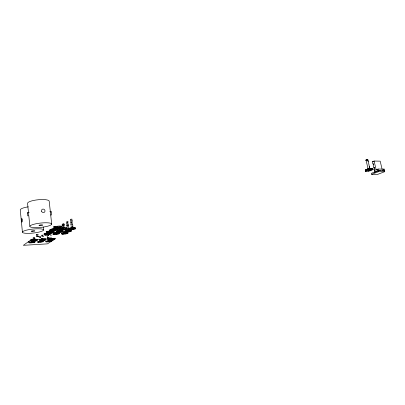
<?xml version="1.0" encoding="UTF-8"?>
<svg xmlns="http://www.w3.org/2000/svg" width="405" height="405" viewBox="0 0 405 405"><rect width="100%" height="100%" fill="white"/><g stroke="black" fill="none" stroke-linecap="round" stroke-linejoin="round"><path stroke-width="0.61" d="M64.192 225.236L64.187 224.932L63.529 224.937L62.836 225.145L64.051 225.215L62.861 225.372L63.398 225.18M50.002 238.748L51.086 238.601L50.746 238.742M50.868 231.047L49.947 231.042M370.393 168.799L369.527 168.657M51.926 231.063L53.075 230.911L52.711 231.063M372.114 168.627L371.243 168.677M54.705 228.607L53.662 228.638M365.315 171.143L365.361 170.065L365.315 171.143C367.836 171.69 370.808 170.869 372.995 169.528L372.838 168.662C370.418 167.857 367.203 168.728 365.214 170.272L365.558 171.29M55.272 227.013L56.103 226.805M56.249 232.678L55.353 232.678M58.609 230.653L59.753 230.496L59.388 230.653M372.58 168.733L372.387 168.394M71.493 222.527L71.822 222.73L71.472 222.578M71.558 222.78L71.503 222.563M62.532 228.223L63.691 228.071L63.317 228.228M67.746 225.388L68.03 224.897L67.615 225.377M67.726 225.372L67.432 225.226M64.066 224.952L63.489 225.175M59.692 229.837C59.008 230.136 60.72 229.453 59.327 229.843M59.449 230.055L59.575 229.863M50.817 238.246L50.822 237.943M50.848 230.349C50.559 230.622 51.288 229.878 50.6 230.566M367.649 168.986L367.76 169.801L365.335 170.935M42.414 238.596L42.986 238.206L42.611 238.358M34.035 239.122L34.4 238.687L33.812 239.001M73.482 227.818L74.596 227.64L74.069 227.823M64.795 229.468L64.496 229.443M41.654 238.626L41.588 238.348L41.614 238.666M43.254 236.145L43.264 236.464L43.279 236.171M65.215 229.438L65.286 229.721L65.281 229.422M50.828 238.155L51.339 237.862L50.843 237.902M366.808 169.265L366.869 170.09M42.672 238.302L42.484 238.545M366.586 170.206L366.454 169.548L366.824 169.376M71.888 224.775L72.044 224.977M67.519 222.947L67.539 223.256L67.417 222.892M68.607 225.388L68.546 225.074L68.561 225.382M366.12 169.548L365.492 170.014L365.614 170.677M365.437 170.626L365.34 170.262M56.497 231.969L56.189 231.862L56.497 231.847M73.123 227.22L73.103 226.891M367.254 159.762L367.553 159.965M47.451 237.73L47.42 237.431L47.425 237.745M51.349 233.7L51.364 234.014L51.374 233.725M49.202 237.37L49.202 237.593M365.938 160.39C364.875 159.97 368.859 159.226 367.558 160.051M34.055 237.912L33.797 237.932M38.318 234.313L36.308 234.47L37.037 234.581M62.866 224.092L63.185 224.081M49.167 241.598L49.395 241.537M66.992 228.633L69.007 228.379L68.663 228.602M72.713 223.747L70.718 223.889L71.159 224.021M366.616 169.503L367.548 169.452L367.34 169.234M34.957 238.788L34.972 239.112L34.962 238.788M35.174 239.557L36.07 239.547M72.287 220.295L72.287 220.588M40.004 239.563L40.758 239.406M41.619 239.147L42.712 239.001L42.241 239.163M48.387 239.163L49.263 239.001M72.384 227.807L71.422 227.802M369.795 168.723L367.937 159.793M64.542 224.259L62.886 224.112M72.333 221.606C72.915 221.044 69.923 221.424 70.703 221.808M64.157 226.319C64.714 225.767 61.692 226.162 62.502 226.527M68.592 226.37C69.149 225.833 66.202 226.213 66.982 226.572M366.171 160.026L365.923 160.269M370.064 168.799L369.188 168.5L367.705 169.098M367.289 170.216L367.598 170.216M370.717 170.247L371.026 170.252M46.393 233.493L46.823 233.366M67.321 230.248L68.273 230.248M373.223 163.428L372.883 163.423L372.478 161.701L374.099 161.038L380.189 161.165L382.112 169.265M372.883 163.423L373.349 164.521L373.688 164.526L373.162 164.597L373.911 167.802L374.438 167.731L373.911 167.802M65.008 227.251L65.002 227.569M374.382 172.434A4.01 0.749 -12.7 0 1 374.924 172.145L375.379 171.963L374.888 171.963L374.104 167.726M374.524 170.424L378.037 169.042L384.142 169.108L384.75 171.664L377.733 174.358L371.653 174.337L371.415 173.315L378.407 170.591L384.507 170.642M376.417 171.234L377.445 170.935M382.968 169.563L384.142 169.108M371.653 174.337L378.65 171.619L384.75 171.664M366.181 160.026L367.041 159.793M71.898 219.469C73.209 218.791 69.118 219.313 70.647 219.621M63.722 224.157L64.066 223.924L62.102 224.274M51.243 229.432L51.567 229.21L49.618 229.554M68.161 224.259L68.506 224.031L66.587 224.37M34.592 237.998C35.701 237.396 31.803 237.958 33.387 238.155M72.667 226.071L73.022 225.843L71.067 226.187M32.4 239.557C33.428 239.051 30.122 239.35 31.008 239.699M40.621 236.94C41.573 236.196 37.336 237.214 39.923 237.062M60.902 228.623L61.717 228.511M57.004 231.037L57.682 230.931M367.76 169.801L370.747 169.168L373.025 169.315M67.691 222.142C69.63 221.515 65.129 221.859 66.678 222.244M54.817 226.932C56.781 226.294 52.093 226.663 53.764 227.033M57.323 226.603L57.768 226.532M44.879 233.903L45.152 233.852M65.777 230.658L66.638 230.612M51.653 230.592L51.663 230.278M47.577 232.247L47.567 232.576M67.286 222.041L67.27 221.975M50.579 229.392L50.554 229.326M49.901 230.637L49.132 230.89L50.053 230.987M42.226 235.275L42.211 235.34M37.599 236.571L37.554 236.576M65.21 233.872L65.19 233.791M31.484 241.871L31.474 241.952M43.249 240.489L43.213 240.418M69.908 228.228L70.642 228.207M46.828 233.159L46.332 233.3L46.676 233.376M45.132 233.629L44.636 233.776L45.127 233.842M70.019 230.227L70.536 230.05L69.508 230.243M33.377 239.563L34.147 239.552M54.862 227.853L54.867 227.544M31.757 239.527L31.717 239.532M32.587 241.096L32.577 241.177M30.41 242.62L30.345 242.706M56.918 229.681L56.887 229.772M74.525 228.83L74.48 228.921M61.884 231.569L61.793 231.66M70.08 230.845L70.04 230.936M45.294 234.454L45.218 234.546M55.789 233.447L55.758 233.533M54.356 226.765L54.478 226.76M54.285 227.008L54.559 226.977M69.873 230.243L70.526 230.248M64.208 232.273L64.785 232.273M57.743 226.304L57.059 226.476L57.561 226.552M47.38 233.898L46.737 233.918M50.635 239.37L50.61 239.446M38.384 241.744L38.369 241.82M32.511 242.499L32.501 242.575M41.928 235.513C44.909 235.27 41.057 234.789 41.492 235.507M47.81 234.308L47.542 234.313M48.651 231.463L49.035 231.463M52.447 229.033L52.726 229.022M368.555 169.892L368.236 169.892M27.92 212.331L29.17 212.291M49.79 211.648L51.04 211.607M46.848 231.756L46.135 231.64L48.19 231.432M377.47 171.057L377.192 170.935M377.374 169.796L376.154 169.781L374.099 161.038M374.19 168.981L374.524 168.986M372.478 161.701L373.628 161.727M372.995 169.528L372.61 168.536L370.58 168.515L366.014 169.73L366.14 170.389M69.063 229.736L69.108 229.463M60.401 228.703L58.376 229.012M371.937 168.318L372.311 169.088M64.992 231.427L64.765 231.635L65.018 231.457M371.279 168.318L371.613 169.093M370.459 168.394L370.747 169.168M369.537 168.536L369.77 169.32M372.61 168.515L372.792 169.168M368.889 168.556L369.031 169.133M383.322 170.632L382.654 170.626M380.275 170.606L379.601 170.601M378.037 169.042L378.65 171.619M367.679 159.843L368.099 161.641M369.218 166.445L369.78 168.85M366.019 160.015L368.059 168.794M368.752 169.538L368.58 168.738M368.591 168.627L368.712 169.209M368.307 168.708L368.408 169.295M51.703 224.193A10.986 2.162 -6.2 0 0 35.863 223.798A10.986 2.162 -6.2 0 0 34.815 227.671A10.986 2.162 -6.2 0 0 51.703 224.193L49.218 201.396A10.894 2.536 -5.7 0 0 38.769 199.7A10.894 2.536 -5.7 0 0 27.55 203.264L28.492 212.61M47.091 235.001L47.557 239.375M43.219 226.982L43.543 230.04A10.626 2 -6.2 0 1 27.322 233.356A10.626 2 -6.2 0 1 28.097 229.792A10.626 2 -6.2 0 1 43.543 230.04M28.806 215.728L29.869 226.319M22.422 232.151L20.25 209.876A10.535 2.349 -5.7 0 1 28.259 206.844M374.412 172.307A3.944 0.739 -12.7 0 1 374.949 172.024M28.887 242.043A3.311 0.572 -6.4 0 1 29.292 241.431M39.614 239.507A3.311 0.577 -6.6 0 1 43.538 238.737A3.311 0.577 -6.6 0 1 45.897 239.117M48.013 239.107A3.27 0.572 -6.7 0 1 51.911 238.343A3.27 0.572 -6.7 0 1 54.194 238.722M30.815 240.388A3.346 0.582 -6.4 0 1 31.033 240.064M31.463 239.881A3.346 0.582 -6.4 0 1 34.972 239.289A3.346 0.582 -6.4 0 1 37.407 239.517M61.924 233.401A3.377 0.618 -6.9 0 1 63.96 232.202A3.377 0.618 -6.9 0 1 67.964 232.455M44.191 234.201A3.453 0.633 -6.5 0 1 47.451 232.971A3.453 0.633 -6.5 0 1 50.514 233.523M52.761 233.533A3.412 0.623 -6.7 0 1 56.69 232.399A3.412 0.623 -6.7 0 1 59.216 232.996M65.043 231.189A3.417 0.633 -6.9 0 1 67.974 229.994A3.417 0.633 -6.9 0 1 71.569 230.334M56.401 231.538A3.458 0.643 -6.7 0 1 59.307 230.339A3.458 0.643 -6.7 0 1 62.998 230.673M47.537 232.065A3.493 0.648 -6.6 0 1 50.407 230.855A3.493 0.648 -6.6 0 1 54.194 231.189M69.012 228.8A3.463 0.653 -6.9 0 1 72.014 227.575A3.463 0.653 -6.9 0 1 75.629 227.934M50.635 212.104A1.757 0.582 88.4 0 1 51.425 212.038A1.757 0.582 88.4 0 1 51.577 214.392A1.757 0.582 88.4 0 1 50.812 214.863M60.077 228.987A3.503 0.663 -6.8 0 1 64.152 227.807A3.503 0.663 -6.8 0 1 66.683 228.46M51.303 229.65A3.544 0.668 -6.6 0 1 54.7 228.354A3.544 0.668 -6.6 0 1 57.788 228.967M54.776 227.448A3.584 0.689 -6.6 0 1 58.244 226.122A3.584 0.689 -6.6 0 1 61.342 226.76M71.867 220.244L71.548 220.214L71.867 220.244M72.125 222.446L71.801 222.421L72.125 222.446M72.384 224.659L72.06 224.628L72.384 224.659M72.642 226.871L72.318 226.84L72.642 226.871M67.873 222.861L67.554 222.831L67.873 222.861M68.374 227.215L68.055 227.185L68.374 227.215M68.627 229.397L68.303 229.412L68.627 229.397M64.562 227.235L64.243 227.251L64.562 227.235M63.666 224.957L63.342 224.927L63.666 224.957M63.919 227.185L63.59 227.2L63.919 227.185M48.559 235.275L48.251 235.29L48.559 235.275M48.777 237.335L48.473 237.31L48.777 237.335M50.893 233.695L50.584 233.71L50.893 233.695M51.116 235.776L50.807 235.791L51.116 235.776M42.773 236.145L42.459 236.166L42.773 236.145M33.033 238.965L33.068 239.218L33.033 238.935M40.505 237.715L40.196 237.689L40.505 237.715M36.43 235.416L36.47 235.675L36.435 235.381M37.903 235.239L37.579 235.214L37.903 235.239M38.46 235.457L38.46 235.457M39.103 237.882L39.108 237.851M41.032 237.917L41.032 237.917M41.356 236.317L41.366 236.262M43.522 238.454L43.522 238.454M46.266 232.586L46.307 232.85L46.276 232.531M47.162 235.442L47.162 235.442M49.066 235.482L49.066 235.482M49.638 230.425L49.683 230.688L49.643 230.394M49.704 235.943L49.704 235.943M49.931 238.029L49.936 237.973M51.627 235.983L51.627 235.983M51.85 238.064L51.85 238.064M53.43 227.873L53.475 228.142L53.43 227.873M55.029 232.065L55.075 232.323L55.034 232.035M58.497 229.913L58.543 230.172L58.502 229.878M62.142 225.145L62.193 225.403L62.142 225.145M62.395 227.372L62.441 227.635L62.4 227.342M63.58 231.716L63.626 231.969L63.58 231.716M64.446 227.428L64.446 227.428M64.82 225.317L64.82 225.317M66.385 223.044L66.43 223.302L66.385 223.044M66.633 225.22L66.678 225.474L66.633 225.22M66.881 227.397L66.931 227.656L66.896 227.337M67.134 229.579L67.179 229.837L67.134 229.579M68.374 223.104L68.374 223.104M68.875 227.448L68.875 227.448M70.354 220.431L70.404 220.69L70.359 220.396M70.612 222.634L70.657 222.897L70.617 222.603M70.865 224.841L70.916 225.104L70.87 224.81M71.123 227.053L71.174 227.316L71.123 227.053M72.627 222.694L72.627 222.694M72.885 224.897L72.885 224.897M368.18 170.383L370.185 170.019L368.18 170.383M31.145 242.281L32.871 242.129L31.145 242.281M33.331 240.747L35.078 240.595L33.331 240.747M39.619 241.714L41.325 241.567L39.619 241.714M41.882 240.185L43.603 240.038L41.882 240.185M46.59 234.434L48.382 234.282L46.59 234.434M366.439 170.91L366.889 170.834L366.464 170.895M368.15 170.925L368.601 170.844L368.175 170.91M49.972 232.298L51.784 232.146L49.972 232.298M369.74 169.599L370.19 169.518L369.765 169.584M53.779 229.883L55.617 229.736L53.779 229.883M371.456 169.614L371.906 169.538L371.481 169.599M57.297 227.681L59.15 227.534L57.297 227.681M29.671 242.362L30.107 242.327L29.697 242.347M47.906 241.299L49.592 241.152L47.906 241.299M31.848 240.828L32.284 240.793L31.848 240.828M50.24 239.78L51.936 239.633L50.24 239.78M55.358 233.898L57.125 233.751L55.358 233.898M33.463 240.383L33.898 240.347L33.463 240.383M36.577 236.596L38.586 236.439L36.577 236.596M33.377 241.8L33.807 241.765L33.377 241.8M58.831 231.766L60.623 231.619L58.831 231.766M34.491 241.026L34.921 240.99L34.511 241.015M33.888 242.114L34.314 242.079L33.888 242.114M35.589 240.261L36.025 240.226L35.589 240.261M36.096 240.585L36.531 240.55L36.096 240.585M62.75 229.367L64.562 229.22L62.75 229.367M38.657 242.104L39.083 242.069L38.683 242.094M40.419 240.266L40.849 240.231L40.444 240.256M39.766 241.36L40.191 241.324L39.766 241.36M45.557 234.865L46.003 234.829L45.583 234.849M40.905 240.585L41.33 240.55L40.905 240.585M63.909 233.533L65.65 233.386L63.909 233.533M46.762 234.034L47.213 233.999L46.788 234.024M48.433 232.369L48.883 232.333L48.433 232.369M42.034 239.821L42.464 239.79L42.034 239.821M40.728 241.982L41.153 241.952L40.753 241.972M48.919 232.738L49.369 232.703L48.944 232.723M41.842 241.238L42.267 241.203L41.842 241.238M50.159 231.883L50.61 231.852L50.185 231.873M47.729 234.748L48.175 234.718L47.729 234.748M67.468 231.417L69.235 231.27L67.468 231.417M52.225 229.954L52.685 229.918L52.225 229.954M48.944 233.923L49.395 233.887L48.944 233.923M42.322 241.552L42.743 241.517L42.343 241.542M44.13 239.704L44.56 239.669L44.13 239.704M52.706 230.339L53.161 230.303L52.731 230.323M49.425 234.282L49.866 234.247L49.45 234.267M51.116 232.627L51.562 232.591L51.141 232.612M53.986 229.458L54.442 229.422L53.986 229.458M55.723 227.747L56.189 227.711L55.753 227.731M44.606 240.028L45.031 239.993L44.631 240.013M52.366 231.776L52.817 231.741L52.366 231.776M71.482 229.027L73.27 228.886L71.482 229.027M56.194 228.147L56.654 228.111L56.224 228.131M52.832 232.146L53.283 232.111L52.863 232.136M57.515 227.24L57.976 227.205L57.54 227.225M54.923 230.227L55.379 230.197L54.953 230.217M56.214 229.351L56.675 229.316L56.214 229.351M58.441 228.04L58.902 228.005L58.441 228.04M46.479 241.38L46.899 241.345L46.54 241.355M59.768 227.139L60.229 227.104L59.768 227.139M53.86 233.969L54.3 233.938L53.86 233.969M46.939 241.689L47.355 241.653L46.96 241.679M60.223 227.539L60.684 227.504L60.223 227.539M48.797 239.861L49.223 239.826L48.797 239.861M48.079 240.945L48.499 240.914L48.079 240.945M54.316 234.328L54.756 234.292L54.316 234.328M49.253 240.18L49.673 240.145L49.253 240.18M63.231 225.302L63.696 225.271L63.231 225.302M57.318 231.837L57.768 231.807L57.318 231.837M63.296 225.879L63.762 225.843L63.296 225.879M57.768 232.207L58.214 232.171L57.793 232.197M59.049 231.356L59.494 231.326L59.049 231.356M50.124 240.828L50.544 240.793L50.124 240.828M56.452 234.217L56.892 234.181L56.452 234.217M61.221 229.432L61.671 229.402L61.221 229.432M51.308 240.059L51.729 240.028L51.308 240.059M57.707 233.391L58.148 233.356L57.733 233.376M50.569 241.142L50.984 241.107L50.569 241.142M52.478 239.304L52.903 239.269L52.478 239.304M61.661 229.817L62.112 229.782L61.661 229.817M58.148 233.746L58.588 233.715L58.173 233.736M59.93 232.1L60.375 232.065L59.955 232.085M62.983 228.941L63.433 228.906L62.983 228.941M52.918 239.623L53.344 239.588L52.918 239.623M61.221 231.25L61.666 231.215L61.221 231.25M63.848 229.711L64.294 229.675L63.874 229.701M65.18 228.835L65.63 228.805L65.205 228.825M65.605 229.225L66.05 229.19L65.63 229.21M62.436 233.604L62.871 233.569L62.436 233.604M62.856 233.958L63.286 233.923L62.856 233.958M64.137 233.138L64.572 233.103L64.137 233.138M65.98 231.483L66.42 231.452L66.01 231.473M66.395 231.852L66.83 231.817L66.395 231.852M67.711 231.007L68.151 230.977L67.711 231.007M69.979 229.098L70.424 229.063L70.004 229.083M66.248 233.027L66.683 232.991L66.273 233.017M70.379 229.478L70.824 229.443L70.379 229.478M66.653 233.381L67.088 233.351L66.653 233.381M68.521 231.746L68.956 231.711L68.546 231.731M71.741 228.607L72.186 228.577L71.741 228.607M70.242 231.27L70.683 231.24L70.242 231.27M72.53 229.372L72.971 229.341L72.53 229.372M73.897 228.506L74.343 228.471L73.928 228.491M30.988 239.876L23.338 245.324L47.42 243.861L55.809 238.479L30.988 239.876M29.98 242.894A3.311 0.567 -6.4 0 0 35.255 241.942A3.311 0.567 -6.4 0 0 30.734 241.831A3.311 0.567 -6.4 0 0 29.98 242.894M46.696 241.912A3.24 0.552 -6.7 0 0 51.911 240.97A3.24 0.552 -6.7 0 0 47.577 240.859A3.24 0.552 -6.7 0 0 46.696 241.912M38.429 242.327A3.28 0.562 -6.6 0 0 43.674 241.38A3.28 0.562 -6.6 0 0 39.25 241.269A3.28 0.562 -6.6 0 0 38.429 242.327M40.672 240.813A3.311 0.572 -6.6 0 0 45.973 239.851A3.311 0.572 -6.6 0 0 41.518 239.73A3.311 0.572 -6.6 0 0 40.672 240.813M49.005 240.403A3.275 0.567 -6.7 0 0 54.275 239.451A3.275 0.567 -6.7 0 0 49.916 239.325A3.275 0.567 -6.7 0 0 49.005 240.403M32.147 241.375A3.346 0.582 -6.4 0 0 37.478 240.408A3.346 0.582 -6.4 0 0 32.927 240.292A3.346 0.582 -6.4 0 0 32.147 241.375M62.578 234.201A3.377 0.613 -6.9 0 0 68.05 233.209A3.377 0.613 -6.9 0 0 63.641 233.027A3.377 0.613 -6.9 0 0 62.578 234.201M45.304 235.113A3.453 0.628 -6.6 0 0 50.848 234.1A3.453 0.628 -6.6 0 0 46.231 233.928A3.453 0.628 -6.6 0 0 45.304 235.113M54.047 234.571A3.417 0.623 -6.7 0 0 59.56 233.569A3.417 0.623 -6.7 0 0 55.045 233.391A3.417 0.623 -6.7 0 0 54.047 234.571M66.106 232.1A3.417 0.628 -6.9 0 0 71.66 231.093A3.417 0.628 -6.9 0 0 67.215 230.896A3.417 0.628 -6.9 0 0 66.106 232.1M57.49 232.46A3.458 0.638 -6.7 0 0 63.084 231.442A3.458 0.638 -6.7 0 0 58.533 231.245A3.458 0.638 -6.7 0 0 57.49 232.46M48.656 232.991A3.493 0.648 -6.6 0 0 54.28 231.964A3.493 0.648 -6.6 0 0 49.628 231.771A3.493 0.648 -6.6 0 0 48.656 232.991M70.08 229.736A3.463 0.648 -7 0 0 75.72 228.709A3.463 0.648 -7 0 0 71.245 228.491A3.463 0.648 -7 0 0 70.08 229.736M21.47 220.75A1.731 0.278 86.5 0 0 21.885 222.041A1.731 0.714 -89.8 0 0 22.422 219.945A1.731 0.714 -89.8 0 0 21.556 218.68A1.731 0.278 86.5 0 0 21.47 220.75M32.111 231.473A1.772 0.334 -6.2 0 0 34.795 230.916A1.772 0.334 -6.2 0 0 32.197 230.88A1.772 0.334 -6.2 0 0 32.111 231.473M41.604 211.334A1.823 1.691 40.8 0 0 44.626 212.023A1.823 1.691 40.8 0 0 43.522 209.127A1.823 1.691 40.8 0 0 41.604 211.334M27.474 213.197A1.792 0.537 88.4 0 0 27.996 215.916A1.792 0.537 88.4 0 0 28.406 213.258A1.792 0.537 88.4 0 0 27.474 213.197M61.373 230.081A3.503 0.658 -6.8 0 0 67.053 229.043A3.503 0.658 -6.8 0 0 62.466 228.825A3.503 0.658 -6.8 0 0 61.373 230.081M52.427 230.597A3.544 0.668 -6.6 0 0 58.143 229.554A3.544 0.668 -6.6 0 0 53.45 229.341A3.544 0.668 -6.6 0 0 52.427 230.597M39.867 225.661A1.833 0.359 -6.2 0 0 42.662 225.074A1.833 0.359 -6.2 0 0 39.999 225.018A1.833 0.359 -6.2 0 0 39.867 225.661M55.91 228.415A3.584 0.683 -6.6 0 0 61.707 227.352A3.584 0.683 -6.6 0 0 56.978 227.114A3.584 0.683 -6.6 0 0 55.91 228.415"/></g></svg>
